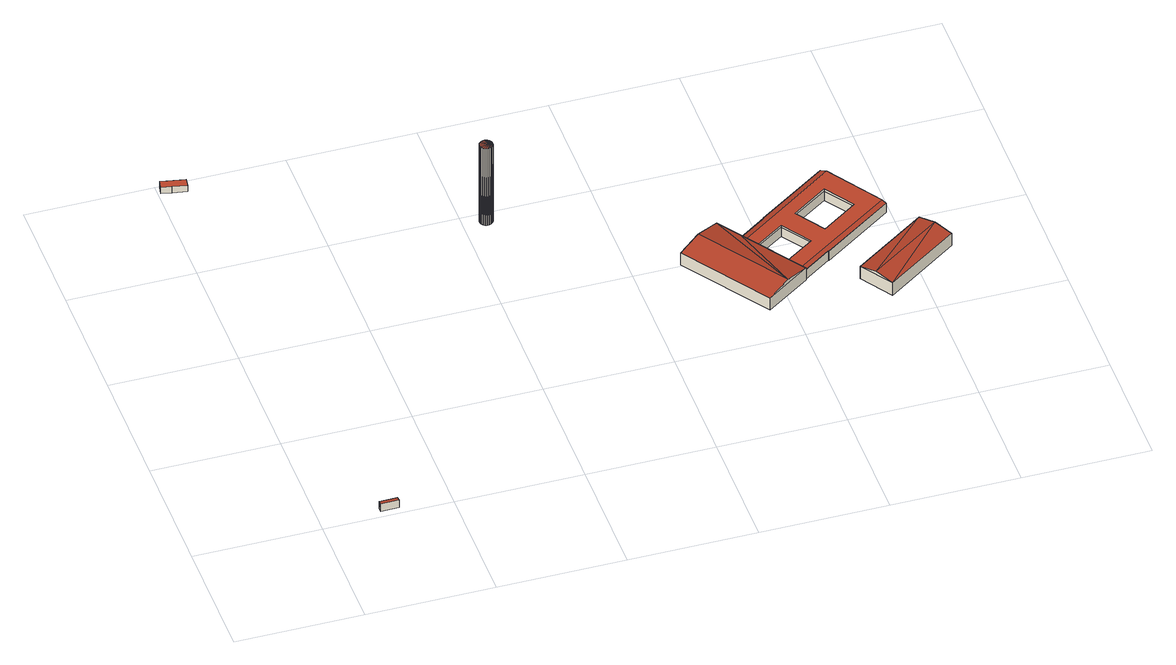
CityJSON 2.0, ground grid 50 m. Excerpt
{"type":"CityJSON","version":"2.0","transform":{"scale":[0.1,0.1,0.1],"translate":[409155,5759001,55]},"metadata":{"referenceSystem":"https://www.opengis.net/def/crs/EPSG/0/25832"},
"CityObjects":{
"building1":{"type":"Building","attributes":{"Gemeindeschluessel":"05515000","Geometrietyp2DReferenz":"3000","function":"51009_1610","roofType":"2100","measuredHeight":3.61},"geometry":[{"type":"Solid","lod":"2","boundaries":[[[[0,1,2,3]],[[4,5,1,0]],[[6,7,5,4]],[[3,2,7,6]],[[4,0,3,6]],[[1,5,7,2]]]],"semantics":{"surfaces":[{"type":"WallSurface"},{"type":"RoofSurface"},{"type":"GroundSurface"}],"values":[[0,0,0,0,1,2]]}}]},
"building2":{"type":"Building","attributes":{"Gemeindeschluessel":"05515000","Geometrietyp2DReferenz":"3000","function":"31001_2460","roofType":"9999","measuredHeight":3},"geometry":[{"type":"Solid","lod":"2","boundaries":[[[[8,9,10,11,12]],[[10,13,14,11]],[[9,15,13,10]],[[8,16,15,9]],[[12,17,16,8]],[[11,14,17,12]],[[13,15,16,17,14]]]],"semantics":{"surfaces":[{"type":"RoofSurface"},{"type":"WallSurface"},{"type":"GroundSurface"}],"values":[[0,1,1,1,1,1,2]]}}]},
"building3":{"type":"Building","attributes":{"Geometrietyp2DReferenz":"1000","Gemeindeschluessel":"05515000","function":"51002_1251","roofType":"9999","measuredHeight":36.58},"geometry":[{"type":"Solid","lod":"2","boundaries":[[[[18,19,20]],[[19,21,20]],[[22,23,18]],[[23,19,18]],[[24,25,22]],[[25,23,22]],[[26,27,24]],[[27,25,24]],[[28,29,26]],[[29,27,26]],[[30,31,28]],[[31,29,28]],[[32,33,30]],[[33,31,30]],[[34,35,32]],[[35,33,32]],[[36,37,34]],[[37,35,34]],[[38,39,36]],[[39,37,36]],[[40,41,38]],[[41,39,38]],[[42,43,40]],[[43,41,40]],[[44,45,42]],[[45,43,42]],[[46,47,44]],[[47,45,44]],[[48,49,46]],[[49,47,46]],[[50,51,48]],[[51,49,48]],[[52,53,50]],[[53,51,50]],[[54,55,52]],[[55,53,52]],[[56,57,54]],[[57,55,54]],[[20,21,56]],[[21,57,56]],[[21,19,57]],[[19,23,57]],[[23,25,57]],[[25,27,57]],[[27,29,57]],[[29,31,57]],[[31,33,57]],[[33,35,57]],[[35,37,57]],[[37,39,57]],[[39,41,57]],[[41,43,57]],[[43,45,57]],[[45,47,57]],[[47,49,57]],[[49,51,57]],[[51,53,57]],[[53,55,57]],[[18,20,22]],[[20,56,22]],[[56,54,22]],[[54,52,22]],[[52,50,22]],[[50,48,22]],[[48,46,22]],[[46,44,22]],[[44,42,22]],[[42,40,22]],[[40,38,22]],[[38,36,22]],[[36,34,22]],[[34,32,22]],[[32,30,22]],[[30,28,22]],[[28,26,22]],[[26,24,22]]]],"semantics":{"surfaces":[{"type":"WallSurface"},{"type":"GroundSurface"},{"type":"RoofSurface"}],"values":[[0,0,0,0,0,0,0,0,0,0,0,0,0,0,0,0,0,0,0,0,0,0,0,0,0,0,0,0,0,0,0,0,0,0,0,0,0,0,0,0,1,1,1,1,1,1,1,1,1,1,1,1,1,1,1,1,1,1,2,2,2,2,2,2,2,2,2,2,2,2,2,2,2,2,2,2]]}}]},
"building4":{"type":"Building","attributes":{"Gemeindeschluessel":"05515000","Geometrietyp2DReferenz":"3000","function":"31001_2700","roofType":"5000","measuredHeight":7.51},"address":[{"country":"Germany","locality":"Münster","thoroughfareNumber":"70","thoroughfareName":"Dyckburgstraße"}],"geometry":[{"type":"Solid","lod":"2","boundaries":[[[[58,59,60,61]],[[62,63,59,58]],[[64,65,63,62]],[[66,67,65,64]],[[61,60,67,66]],[[68,69,64,62]],[[68,58,61]],[[68,61,66]],[[66,69,68]],[[58,68,62]],[[64,69,66]],[[59,63,65,67,60]]]],"semantics":{"surfaces":[{"type":"WallSurface"},{"type":"RoofSurface"},{"type":"GroundSurface"}],"values":[[0,0,0,0,0,1,1,1,1,0,0,2]]}}]},
"building5":{"type":"Building","attributes":{"Gemeindeschluessel":"05515000","Geometrietyp2DReferenz":"3000","function":"31001_2700","roofType":"5000","measuredHeight":5.38},"geometry":[{"type":"Solid","lod":"2","boundaries":[[[[70,71,72,73]],[[74,75,76,77]],[[78,79,75,74]],[[80,81,82,83]],[[84,85,81,80]],[[86,87,85,84]],[[83,82,87,86]],[[88,89,79,78]],[[77,76,89,88]],[[90,60,71,70]],[[91,92,60,90]],[[93,94,92,91]],[[95,96,94,93]],[[97,98,96,95]],[[99,100,98,97]],[[101,102,100,99]],[[103,104,102,101]],[[105,106,104,103]],[[107,108,106,105]],[[73,72,108,107]],[[109,110,111,112,113,114]],[[93,115,116,117,118,95]],[[118,117,111,110],[119,120,121,122],[123,124,125,126]],[[95,118,97]],[[73,111,117,70]],[[77,126,125,74]],[[74,125,124,78]],[[83,122,121,80]],[[80,121,120,84]],[[84,120,119,86]],[[86,119,122,83]],[[78,124,123,88]],[[88,123,126,77]],[[70,117,116,90]],[[90,116,115,91]],[[91,115,93]],[[97,118,110,99]],[[99,110,109,101]],[[101,109,114,103]],[[103,114,113,105]],[[105,113,112,107]],[[107,112,111,73]],[[71,60,92,94,96,98,100,102,104,106,108,72],[81,85,87,82],[75,79,89,76]]]],"semantics":{"surfaces":[{"type":"WallSurface"},{"type":"RoofSurface"},{"type":"GroundSurface"}],"values":[[0,0,0,0,0,0,0,0,0,0,0,0,0,0,0,0,0,0,0,0,1,1,1,0,0,0,0,0,0,0,0,0,0,0,0,0,0,0,0,0,0,0,2]]}}]},
"building6":{"type":"Building","attributes":{"Gemeindeschluessel":"05515000","Geometrietyp2DReferenz":"3000","function":"31001_2700","roofType":"3100","measuredHeight":7.38},"geometry":[{"type":"Solid","lod":"2","boundaries":[[[[127,128,129,130]],[[131,132,128,127]],[[133,134,132,131]],[[130,129,134,133]],[[127,135,131]],[[133,136,130]],[[136,135,127]],[[127,130,136]],[[133,131,135]],[[135,136,133]],[[128,132,134,129]]]],"semantics":{"surfaces":[{"type":"WallSurface"},{"type":"RoofSurface"},{"type":"GroundSurface"}],"values":[[0,0,0,0,0,0,1,1,1,1,2]]}}]}
},
"vertices":[
[293,7,65],[293,7,29],[293,28,29],[293,28,61],[223,6,65],[223,6,29],[223,28,61],[223,28,29],
[99,1919,60],[105,1952,60],[10,1971,60],[3,1938,60],[45,1930,60],[10,1971,30],[3,1938,30],[105,1952,30],[99,1919,30],[45,1930,30],
[1088,1396,439],[1088,1396,73],[1083,1403,439],[1083,1403,73],[1090,1389,439],[1090,1389,73],[1090,1381,439],[1090,1381,73],[1088,1374,439],[1088,1374,73],[1083,1367,439],[1083,1367,73],[1077,1363,439],[1077,1363,73],[1069,1360,439],[1069,1360,73],[1062,1360,439],[1062,1360,73],[1054,1363,439],[1054,1363,73],[1048,1367,439],[1048,1367,73],[1043,1374,439],[1043,1374,73],[1041,1381,439],[1041,1381,73],[1041,1389,439],[1041,1389,73],[1043,1396,439],[1043,1396,73],[1048,1403,439],[1048,1403,73],[1054,1407,439],[1054,1407,73],[1062,1410,439],[1062,1410,73],[1069,1410,439],[1069,1410,73],[1077,1407,439],[1077,1407,73],
[2094,789,65],[2094,789,9],[1924,1037,9],[1924,1037,65],[1918,669,65],[1918,669,9],[1685,1008,65],[1685,1008,9],[1861,1129,65],[1861,1129,9],[2006,729,84],[1773,1069,84],
[1939,1016,52],[1939,1016,9],[2082,806,9],[2082,806,52],[2047,858,52],[2047,858,9],[1969,971,9],[1969,971,52],[2159,935,52],[2159,935,9],[2369,1079,52],[2369,1079,9],[2228,983,9],[2228,983,52],[2292,1192,52],[2292,1192,9],[2151,1096,52],[2151,1096,9],[2082,1048,52],[2082,1048,9],[1924,1037,52],[2037,1114,52],[2037,1114,9],[2035,1117,52],[2035,1117,9],[2314,1308,52],[2314,1308,9],[2330,1285,52],[2330,1285,9],[2474,1074,52],[2474,1074,9],[2485,1058,52],[2485,1058,9],[2207,867,52],[2207,867,9],[2204,869,52],[2204,869,9],[2092,792,52],[2092,792,9],[2485,1058,53],[2474,1074,60],[2082,806,60],[2092,792,54],[2204,869,54],[2207,867,53],[2037,1114,54],[1924,1037,54],[1939,1016,63],[2330,1285,63],[2151,1096,62],[2292,1192,62],[2369,1079,60],[2228,983,60],[2082,1048,62],[2159,935,60],[2047,858,60],[1969,971,62],
[2570,934,67],[2570,934,9],[2282,736,9],[2282,736,67],[2655,811,67],[2655,811,9],[2366,612,67],[2366,612,9],[2612,872,82],[2324,674,82]
]}
